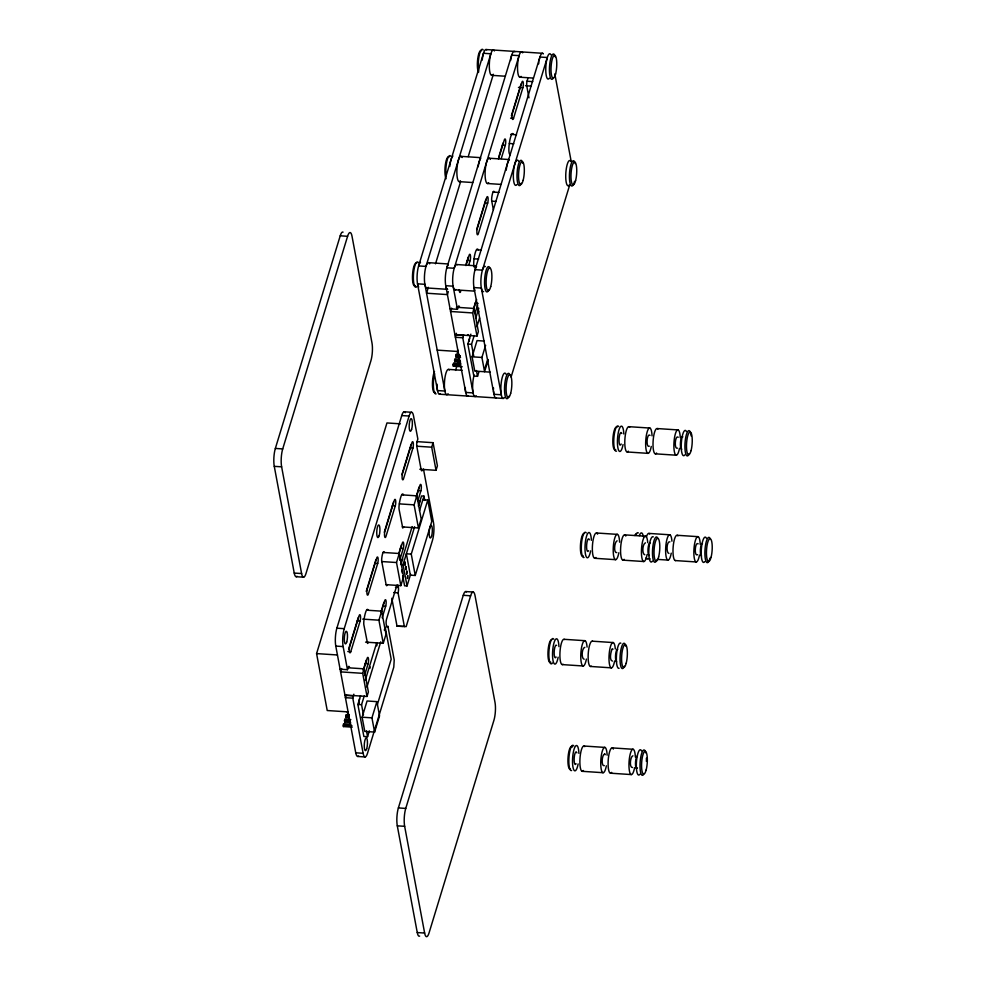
<?xml version="1.0" encoding="UTF-8"?>
<svg xmlns="http://www.w3.org/2000/svg" width="986" height="986" viewBox="0 0 986 986"><rect width="100%" height="100%" fill="white"/><g stroke="black" fill="none" stroke-linecap="round" stroke-linejoin="round"><path stroke-width="1.48" d="M478.235 249.778C475.831 244.873 472.22 264.063 474.365 267.255M513.46 134.343C510.908 128.772 506.755 152.892 510.132 154.79M297.057 576.268A12.682 3.106 -86.2 0 1 294.235 573.063L274.268 466.341A12.682 3.106 -86.2 0 1 275.353 448.433L340.232 235.802A12.682 3.106 -86.2 0 1 343.066 232.129M301.605 573.556L281.626 466.822A12.682 3.106 -86.2 0 1 282.711 448.926L347.59 236.295A12.682 3.106 -86.2 0 1 352.002 236.172L371.981 342.906A12.682 3.106 -86.2 0 1 370.896 360.802L306.017 573.433A12.682 3.106 -86.2 0 1 301.605 573.556L294.235 573.063M348.095 711.904L327.229 710.524L316.58 653.595L386.956 422.945L400.378 423.832M428.343 287.333L426.556 293.212L447.41 294.592L448.31 291.646M435.516 263.829L460.622 181.56M468.239 156.577L493.345 74.307M358.571 756.015A12.682 3.106 -86.2 0 1 355.749 752.811L335.782 646.089A12.682 3.106 -86.2 0 1 336.867 628.181L401.746 415.55A12.682 3.106 -86.2 0 1 405.32 412.715M340.108 669.211L347.466 669.704L343.14 646.569A12.682 3.106 -86.2 0 1 344.225 628.674L409.104 416.043A12.682 3.106 -86.2 0 1 413.528 415.919L417.854 439.053L417.164 441.297A3.808 0.937 -86.2 0 0 416.844 446.67L421.17 469.792A3.808 0.937 -86.2 0 0 422.489 469.755M341.637 668.496L340.601 671.873L362.7 673.339L367.026 696.461L344.927 695.007M451.613 308.113L450.577 311.49L472.664 312.944L476.99 336.078L454.903 334.611M348.637 649.059L358.312 617.347M366.225 591.403L375.912 559.691M384.269 532.292L393.5 502.022M401.857 474.636L411.1 444.366M466.082 264.162L468.288 256.952M476.645 229.565L485.876 199.295M498.633 157.489L503.033 143.069M511.389 115.682L521.076 83.97M465.971 265.591L469.077 255.374A3.808 0.937 -86.2 0 1 470.408 255.337A3.808 0.937 -86.2 0 1 470.075 260.711L468.744 265.086M498.485 159.017L504.277 140.049A3.808 0.937 -86.2 0 1 505.596 140.012A3.808 0.937 -86.2 0 1 505.276 145.386L501.27 158.512M350.757 651.734L360.112 621.106A3.808 0.937 -86.2 0 0 360.432 615.732A3.808 0.937 -86.2 0 0 359.114 615.769L349.759 646.397A3.808 0.937 -86.2 0 0 349.438 651.771A3.808 0.937 -86.2 0 0 350.757 651.734L347.811 651.536M377.7 563.437L368.357 594.077A3.808 0.937 -86.2 0 1 367.038 594.114A3.808 0.937 -86.2 0 1 367.359 588.741L376.701 558.101A3.808 0.937 -86.2 0 1 378.032 558.064A3.808 0.937 -86.2 0 1 377.7 563.437L374.754 563.24M395.3 505.781L385.957 536.409A3.808 0.937 -86.2 0 1 384.626 536.446A3.808 0.937 -86.2 0 1 384.959 531.072L394.301 500.444A3.808 0.937 -86.2 0 1 395.62 500.407A3.808 0.937 -86.2 0 1 395.3 505.781L392.354 505.584M412.9 448.112L403.545 478.752A3.808 0.937 -86.2 0 1 402.226 478.777A3.808 0.937 -86.2 0 1 402.547 473.416L411.901 442.776A3.808 0.937 -86.2 0 1 413.22 442.739A3.808 0.937 -86.2 0 1 412.9 448.112L409.954 447.915M487.676 203.054L478.333 233.682A3.808 0.937 -86.2 0 1 477.002 233.719A3.808 0.937 -86.2 0 1 477.335 228.345L486.677 197.718A3.808 0.937 -86.2 0 1 487.996 197.681A3.808 0.937 -86.2 0 1 487.676 203.054L484.73 202.857M513.521 118.357L522.863 87.729A3.808 0.937 -86.2 0 0 523.196 82.356A3.808 0.937 -86.2 0 0 521.865 82.393L512.523 113.02A3.808 0.937 -86.2 0 0 512.19 118.394A3.808 0.937 -86.2 0 0 513.521 118.357L510.575 118.16M347.466 669.704L348.157 667.448A3.808 0.937 -86.2 0 1 349.475 667.411M450.072 308.815L457.442 309.308L458.133 307.053A3.808 0.937 -86.2 0 1 459.451 307.016M527.818 78.658L527.14 80.914A3.808 0.937 -86.2 0 0 526.807 86.275L528.977 97.836M368.259 610.161C366.225 605.589 363.156 621.081 363.834 624.68L367.531 643.451L368.517 642.33M403.484 494.738C401.45 490.165 398.369 505.658 399.059 509.257L402.756 528.028L403.742 526.906M346.32 694.625A3.808 0.937 -86.2 0 1 346.123 695.413L345.433 697.669L352.791 698.162L363.119 753.304A12.682 3.106 -86.2 0 0 367.531 753.181L393.784 667.14L394.215 659.979L387.892 626.184A3.808 0.937 -86.2 0 1 386.574 626.221L386.241 624.434A3.808 0.937 -86.2 0 1 386.561 619.072L396.729 585.733A3.808 0.937 -86.2 0 1 396.964 585.129M456.432 333.317A3.808 0.937 -86.2 0 1 456.087 335.03L455.409 337.286L462.767 337.767L473.083 392.909L465.725 392.428L445.746 285.693L453.116 286.186L457.442 309.308M352.224 727.163L343.399 726.571L343.572 723.712L350.93 724.192M350.659 722.455L344.767 722.072L344.496 720.643L344.94 719.201L350.831 719.595M349.093 717.759L346.148 717.562L345.876 716.144L346.32 714.702L349.266 714.899M462.2 366.767L453.363 366.188L453.535 363.316L460.906 363.809M460.635 362.072L454.743 361.677L454.916 358.818L459.328 359.101M460.536 357.462L456.111 357.166L456.284 354.307L459.229 354.504M457.664 349.808L457.492 352.668L457.923 351.226M343.399 726.571L343.831 725.129M344.767 722.072L344.94 719.201M346.148 717.562L346.32 714.702M453.363 366.188L453.535 363.316M454.743 361.677L455.175 360.235M456.111 357.166L456.284 354.307M352.791 698.162L353.481 695.906A3.808 0.937 -86.2 0 0 353.826 694.193M462.767 337.767L463.457 335.511A3.808 0.937 -86.2 0 0 463.654 334.722M363.218 670.135L366.299 660.041M381.262 611.024L383.899 602.372M398.849 553.368L401.487 544.716M416.449 495.699L419.087 487.047M473.637 308.298L475.388 302.529M363.538 670.123L367.1 658.463A3.808 0.937 -86.2 0 1 368.419 658.426A3.808 0.937 -86.2 0 1 368.098 663.8L364.537 675.459M381.138 612.466L384.7 600.794A3.808 0.937 -86.2 0 1 386.019 600.757A3.808 0.937 -86.2 0 1 385.699 606.131L382.137 617.803M398.726 554.798L402.288 543.138A3.808 0.937 -86.2 0 1 403.619 543.101A3.808 0.937 -86.2 0 1 403.286 548.475L399.724 560.134M416.326 497.141L419.888 485.469A3.808 0.937 -86.2 0 1 421.207 485.432A3.808 0.937 -86.2 0 1 420.886 490.806L417.768 501.024M473.514 309.74L476.62 299.522M362.7 673.339L364.068 668.841L347.873 667.768M365.572 642.132L383.246 643.303L378.92 620.182L381.668 611.172L366.94 610.198M384.54 552.542C382.95 548.426 381.101 559.777 381.779 561.552L386.118 584.673L400.834 585.647L396.508 562.525L399.256 553.516L383.061 552.443M402.239 526.906L418.434 527.978L414.108 504.857L416.856 495.847L402.128 494.873M419.826 469.25L436.034 470.322L431.708 447.2L433.076 442.689L416.881 441.617M472.664 312.944L474.044 308.445L456.37 307.275M455.544 370.391L458.219 361.603M459.119 358.67L460.018 355.736M474.956 313.61L477.618 304.859M369.331 730.872L367.556 736.727L363.871 736.48L357.881 704.46L360.556 695.685M365.301 680.13L376.738 642.65M412.16 526.573L400.599 564.448L403.052 564.608L407.045 585.955L404.593 585.795L402.732 575.836M418.384 506.175L421.503 495.97L423.955 496.131L424.744 500.407M478.863 371.944L477.52 376.332L473.847 376.085L467.845 344.065L470.877 334.155M475.708 318.305L478.789 308.211M369.849 668.397L370.292 666.955M376.714 645.867L377.157 644.425M478.444 312.513L478.888 311.071M403.052 564.608L414.613 526.734M419.506 510.711L423.955 496.131M363.464 714.887L361.554 704.707L364.241 695.931M366.915 687.156L380.744 641.837M384.306 630.14L385.206 627.219L391.195 659.24L377.367 704.559M473.711 355.958L471.53 344.311L474.204 335.536M476.879 326.773L479.566 317.997M367.026 696.461L368.394 691.962L364.068 668.841M383.246 643.303L385.994 634.294L381.668 611.172M400.834 585.647L403.594 576.637L399.256 553.516M418.434 527.978L421.182 518.969L416.856 495.847M436.034 470.322L437.402 465.811L433.076 442.689M476.99 336.078L478.37 331.567L474.044 308.445M411.261 554.12L406.355 553.799L410.349 575.146L415.254 575.467L411.261 554.12L427.764 500.062L422.846 499.742M362.121 717.204L367.075 700.984L376.886 701.638L379.548 715.861L374.606 732.08L364.783 731.427L362.121 717.204L371.944 717.857L374.606 732.08M490.252 372.153L474.759 371.044L472.097 356.809L477.039 340.589L484.052 341.057M407.045 585.955L410.607 574.296M415.254 575.467L431.757 521.409L427.764 500.062M371.944 717.857L376.886 701.638M488.292 359.533L484.582 371.685L481.92 357.462L485.63 345.297M484.619 369.467L487.294 360.716M511.093 377.071L569.711 184.961M419.666 936.096A12.682 3.106 -86.2 0 1 417.263 932.559L397.296 825.837A12.682 3.106 -86.2 0 1 398.381 807.928L463.26 595.298A12.682 3.106 -86.2 0 1 466.477 591.945M424.633 933.052L404.654 826.317A12.682 3.106 -86.2 0 1 405.739 808.421L470.63 595.79A12.682 3.106 -86.2 0 1 475.042 595.667L495.009 702.402A12.682 3.106 -86.2 0 1 493.924 720.298L429.046 932.929A12.682 3.106 -86.2 0 1 424.633 933.052L417.263 932.559M387.461 584.538L386.722 585.77L386.118 584.673M697.558 554.637C694.107 557.226 694.822 541.524 698.174 543.791M677.456 448.149C673.98 449.776 675.04 434.666 678.245 437.217M616.792 552.591C613.563 553.553 614.192 542.053 617.1 540.809M604.763 753.994C601.657 754.5 601.14 766.911 604.319 765.641M632.556 767.502C629.29 768.254 629.955 756.854 632.901 755.769M649.306 446.153C645.744 448.297 646.791 432.595 650.02 435.344M668.927 553.454C665.981 552.986 666.696 540.661 669.901 541.856M612.133 649.133L613.058 649.182M612.121 649.145C610.667 652.054 609.126 660.361 612.38 661.101M644.819 554.785C641.849 554.342 642.404 543.754 645.46 542.818M584.156 659.227C581.173 658.919 581.752 647.925 584.834 647.321M391.799 598.243L397.025 626.159L403.212 626.406M397.025 626.159L406.158 626.603L432.41 540.55A12.682 3.106 -86.2 0 0 433.495 522.654L423.462 469.003M485.925 49.522L493.283 50.015M493.53 50.039L521.508 51.876M521.754 51.913L542.608 53.293M491.706 75.33L505.115 76.218M519.93 77.204L533.34 78.091M526.844 81.222L532.736 81.616M525.476 85.733L531.368 86.127M518.451 87.434L522.863 87.729M510.625 134.379L516.516 134.774M509.355 143.488L513.768 143.783M502.33 145.188L505.276 145.386M461.078 156.355L480.453 157.637M489.315 158.228L508.677 159.51M459.266 181.646L472.676 182.533M487.491 183.519L500.9 184.407M493.037 192.048L498.928 192.443M494.504 192.147C492.914 188.043 491.077 199.382 491.755 201.156L496.18 201.452M340.232 235.802L347.59 236.295M476.916 249.803L481.328 250.099M474.155 258.813L478.58 259.108M467.13 260.514L470.075 260.711M448.014 263.952L428.639 262.67A12.682 3.106 -86.2 0 0 424.461 276.363A12.682 3.106 -86.2 0 0 427.604 287.604M456.863 264.544L476.238 265.826M426.827 287.961L447.681 289.342M455.051 289.835L474.426 291.116M475.129 303.207L478.074 303.405M456.087 335.03L463.457 335.511M467.845 344.065L471.53 344.311M437.205 350.129L458.071 351.509M455.852 355.749L460.265 356.045M472.097 356.809L481.92 357.462M454.472 360.26L460.363 360.642M453.104 364.758L460.462 365.251M448.618 369.405L462.027 370.292M439.485 394.203L503.291 398.43M404.174 411.791L411.544 412.271M628.994 426.679L649.86 428.06M657.231 428.553L678.085 429.933M401.746 415.55L409.104 416.043M627.182 451.97L648.048 453.35M655.407 453.831L676.273 455.212M416.979 446.227L431.708 447.2M275.353 448.433L282.711 448.926M274.268 466.341L281.626 466.822M417.941 490.609L420.886 490.806M399.379 503.883L414.108 504.857M648.973 533.414L669.839 534.794M677.209 535.287L698.063 536.667M596.555 532.995L617.421 534.375M624.779 534.868L645.645 536.248M647.161 558.705L650.144 558.902M657.588 559.395L668.015 560.085M675.385 560.578L696.252 561.958M594.743 558.286L615.597 559.666M622.967 560.147L643.833 561.527M400.341 548.278L403.286 548.475M381.779 561.552L396.508 562.525M296.219 576.711L303.577 577.204M465.688 591.538L473.058 592.019M395.448 587.286L398.393 587.471A3.808 0.937 -86.2 0 1 398.061 592.845L404.396 626.64M463.26 595.298L470.63 595.79M393.648 592.549L398.061 592.845M382.753 605.934L385.699 606.131M362.712 619.109L378.92 620.182M357.166 620.909L360.112 621.106M564.115 639.31L584.981 640.69M592.34 641.183L613.206 642.564M336.867 628.181L344.225 628.674M335.782 646.089L343.14 646.569M562.291 664.601L583.157 665.981M590.528 666.462L611.382 667.842M316.58 653.595L337.446 654.975M365.153 663.603L368.098 663.8M346.123 695.413L353.481 695.906M357.881 704.46L361.554 704.707M345.876 716.144L348.822 716.341M344.496 720.643L350.387 721.037M343.128 725.154L351.965 725.733M584.094 746.032L604.948 747.413M612.318 747.906L633.185 749.286M355.749 752.811L363.119 753.304M357.733 756.459L365.103 756.952M582.27 771.323L603.136 772.704M610.494 773.197L631.36 774.577M398.381 807.928L405.739 808.421M397.296 825.837L404.654 826.317M604.628 753.846L605.108 754.709M554.81 73.938L571.128 161.125M491.755 201.156L493.382 209.821M476.435 370.514L477.52 376.332M401.672 570.142L402.202 572.989M398.393 587.471L398.061 585.696A3.808 0.937 -86.2 0 0 397.9 585.105M366.459 730.897L367.556 736.727M347.257 711.633L347.516 713.063M510.612 60.479A12.682 3.106 -86.2 0 1 514.926 51.802M447.311 289.231A12.682 3.106 -86.2 0 1 445.327 277.744A12.682 3.106 -86.2 0 1 448.334 264.581M468.116 395.953A12.682 3.106 -86.2 0 1 465.269 387.51M521.113 76.39A12.682 3.106 -86.2 0 1 517.638 64.373A12.682 3.106 -86.2 0 1 522.654 52.813M455.828 289.477A12.682 3.106 -86.2 0 1 452.734 277.448A12.682 3.106 -86.2 0 1 457.233 264.753M476.201 395.743A12.682 3.106 -86.2 0 1 472.799 390.801A12.682 3.106 -86.2 0 1 474.167 375M460.733 291.351A3.808 0.937 -86.2 0 1 459.266 289.687M468.486 334.648A3.808 0.937 -86.2 0 1 467.561 334.673M469.114 341.181A3.808 0.937 -86.2 0 1 469.558 338.481M440.311 393.747A12.682 3.106 -86.2 0 1 437.032 384.146M418.73 287.062A12.682 3.106 -86.2 0 1 417.189 274.318A12.682 3.106 -86.2 0 1 420.504 262.35M448.1 393.697A12.682 3.106 -86.2 0 1 444.464 382.556A12.682 3.106 -86.2 0 1 449.333 370.009M429.354 263.274A12.682 3.106 -86.2 0 1 429.674 263.854M482.203 60.134A12.682 3.106 -86.2 0 1 486.702 49.941M492.877 74.517A12.682 3.106 -86.2 0 1 489.413 62.512A12.682 3.106 -86.2 0 1 494.417 50.952M496.34 397.826A12.682 3.106 -86.2 0 1 493.555 390.826M493.493 389.384A12.682 3.106 -86.2 0 1 493.493 387.88M474.845 290.315A12.682 3.106 -86.2 0 1 473.637 278.052A12.682 3.106 -86.2 0 1 476.558 266.454M504.425 397.617A12.682 3.106 -86.2 0 1 500.974 385.366A12.682 3.106 -86.2 0 1 506.065 374.236M483.608 291.634A12.682 3.106 -86.2 0 1 480.995 278.631A12.682 3.106 -86.2 0 1 485.371 266.553M539.059 60.885A12.682 3.106 -86.2 0 1 543.323 53.897M538.664 63.868A12.682 3.106 -86.2 0 1 538.837 62.352M549.338 78.251A12.682 3.106 -86.2 0 1 545.887 66A12.682 3.106 -86.2 0 1 550.977 54.871M478.173 166.794A12.682 3.106 -86.2 0 1 480.774 158.265M460.437 180.832A12.682 3.106 -86.2 0 1 456.999 168.483A12.682 3.106 -86.2 0 1 462.114 157.538M506.225 170.184A12.682 3.106 -86.2 0 1 509.392 159.769M488.662 182.706A12.682 3.106 -86.2 0 1 485.223 170.356A12.682 3.106 -86.2 0 1 490.338 159.399M553.023 78.498A12.682 3.106 -86.2 0 1 549.707 64.595A12.682 3.106 -86.2 0 1 555.241 56.855M508.924 396.298A12.682 3.106 -86.2 0 1 504.561 387.264A12.682 3.106 -86.2 0 1 509.75 374.483M574.542 181.412A12.682 3.106 -86.2 0 1 570.044 183.174A12.682 3.106 -86.2 0 1 570.721 165.352A12.682 3.106 -86.2 0 1 575.208 163.59M569.304 184.986A12.682 3.106 -86.2 0 1 565.853 172.735A12.682 3.106 -86.2 0 1 570.943 161.605M488.945 289.564A12.682 3.106 -86.2 0 1 484.594 280.529A12.682 3.106 -86.2 0 1 489.771 267.748M521.384 183.248A12.682 3.106 -86.2 0 1 517.33 181.214A12.682 3.106 -86.2 0 1 518.537 164.12A12.682 3.106 -86.2 0 1 522.802 163.171M516.898 184.567A12.682 3.106 -86.2 0 1 513.447 172.316A12.682 3.106 -86.2 0 1 518.537 161.186M478.555 72.446A11.413 2.798 -86.2 0 1 477.754 58.642A11.413 2.798 -86.2 0 1 481.476 50.68M478.777 71.226A12.682 3.106 -86.2 0 1 479.184 55.512A12.682 3.106 -86.2 0 1 483.189 49.916M415.34 285.57A11.413 2.798 -86.2 0 1 412.542 274.737A11.413 2.798 -86.2 0 1 416.597 263.311M416.955 286.421A12.682 3.106 -86.2 0 1 413.454 274.847A12.682 3.106 -86.2 0 1 418.31 262.547M435.307 392.292A11.413 2.798 -86.2 0 1 432.472 385.563A11.413 2.798 -86.2 0 1 434.493 371.488M436.132 393.882A12.682 3.106 -86.2 0 1 433.47 387.535A12.682 3.106 -86.2 0 1 434.579 373.583M446.116 178.762A11.413 2.798 -86.2 0 1 445.315 164.958A11.413 2.798 -86.2 0 1 449.037 156.996M446.14 176.408A12.682 3.106 -86.2 0 1 446.892 161.174A12.682 3.106 -86.2 0 1 450.75 156.232M449.764 166.449A12.682 3.106 -86.2 0 1 452.155 156.959M452.549 156.404A12.682 3.106 -86.2 0 1 452.944 156.034M419.333 505.239A3.808 0.937 -86.2 0 1 420.517 500.432M401.487 562.821A3.808 0.937 -86.2 0 1 402.892 559.111M359.15 703.462A3.808 0.937 -86.2 0 1 359.582 698.877M586.399 659.067A12.682 3.106 -86.2 0 1 581.432 663.27A12.682 3.106 -86.2 0 1 582.541 643.71A12.682 3.106 -86.2 0 1 587.077 647.087M563.08 664.244A12.682 3.106 -86.2 0 1 559.974 652.214A12.682 3.106 -86.2 0 1 564.485 639.52M614.623 660.928A12.682 3.106 -86.2 0 1 609.656 665.143A12.682 3.106 -86.2 0 1 610.765 645.583A12.682 3.106 -86.2 0 1 615.301 648.961M591.304 666.117A12.682 3.106 -86.2 0 1 588.211 654.088A12.682 3.106 -86.2 0 1 592.709 641.381M618.838 552.752A12.682 3.106 -86.2 0 1 613.797 556.634A12.682 3.106 -86.2 0 1 615.227 536.754A12.682 3.106 -86.2 0 1 619.602 542.177M595.914 557.472A12.682 3.106 -86.2 0 1 592.475 545.122A12.682 3.106 -86.2 0 1 597.59 534.165M647.062 554.613A12.682 3.106 -86.2 0 1 642.096 558.828A12.682 3.106 -86.2 0 1 643.205 539.268A12.682 3.106 -86.2 0 1 647.74 542.645M624.138 559.333A12.682 3.106 -86.2 0 1 620.699 546.983A12.682 3.106 -86.2 0 1 625.814 536.039M606.365 765.789A12.682 3.106 -86.2 0 1 601.324 769.672A12.682 3.106 -86.2 0 1 602.754 749.804A12.682 3.106 -86.2 0 1 607.13 755.214M583.453 770.51A12.682 3.106 -86.2 0 1 579.953 758.949A12.682 3.106 -86.2 0 1 584.809 746.636M634.59 767.663A12.682 3.106 -86.2 0 1 629.549 771.545A12.682 3.106 -86.2 0 1 630.978 751.665A12.682 3.106 -86.2 0 1 635.354 757.088M611.677 772.383A12.682 3.106 -86.2 0 1 608.226 760.033A12.682 3.106 -86.2 0 1 613.354 749.077M651.278 446.436A12.682 3.106 -86.2 0 1 646.237 450.319A12.682 3.106 -86.2 0 1 647.666 430.438A12.682 3.106 -86.2 0 1 652.042 435.861M628.353 451.157A12.682 3.106 -86.2 0 1 624.865 439.583A12.682 3.106 -86.2 0 1 629.709 427.283M679.502 448.297A12.682 3.106 -86.2 0 1 674.461 452.18A12.682 3.106 -86.2 0 1 675.891 432.312A12.682 3.106 -86.2 0 1 680.266 437.722M656.59 453.018A12.682 3.106 -86.2 0 1 653.089 441.457A12.682 3.106 -86.2 0 1 657.945 429.144M671.256 553.171A12.682 3.106 -86.2 0 1 666.289 557.386A12.682 3.106 -86.2 0 1 667.399 537.826A12.682 3.106 -86.2 0 1 671.934 541.191M646.311 537.148A12.682 3.106 -86.2 0 1 649.688 534.018M647.543 558.631A12.682 3.106 -86.2 0 1 646.089 557.817M699.481 555.044A12.682 3.106 -86.2 0 1 694.44 558.926A12.682 3.106 -86.2 0 1 695.87 539.046A12.682 3.106 -86.2 0 1 700.245 544.469M675.767 560.492A12.682 3.106 -86.2 0 1 673.179 546.638A12.682 3.106 -86.2 0 1 677.924 535.891M689.3 453.572A12.682 3.106 -86.2 0 1 685.134 450.664A12.682 3.106 -86.2 0 1 686.946 433.002A12.682 3.106 -86.2 0 1 691.124 435.911M684.814 454.891A12.682 3.106 -86.2 0 1 681.363 442.64A12.682 3.106 -86.2 0 1 686.453 431.511M643.587 774.491A12.682 3.106 -86.2 0 1 640.271 760.588A12.682 3.106 -86.2 0 1 645.805 752.848M646.409 758.172A12.682 3.106 -86.2 0 1 646.397 761.402M639.902 774.244A12.682 3.106 -86.2 0 1 636.451 761.993A12.682 3.106 -86.2 0 1 641.541 750.864M704.78 561.613A12.682 3.106 -86.2 0 1 701.329 549.362A12.682 3.106 -86.2 0 1 706.42 538.233M710.019 558.039A12.682 3.106 -86.2 0 1 705.693 560.467A12.682 3.106 -86.2 0 1 705.766 543.816A12.682 3.106 -86.2 0 1 710.105 538.479M624.421 666.203A12.682 3.106 -86.2 0 1 620.367 664.17A12.682 3.106 -86.2 0 1 621.562 647.075A12.682 3.106 -86.2 0 1 625.827 646.126M619.085 668.274A12.682 3.106 -86.2 0 1 616.472 655.271A12.682 3.106 -86.2 0 1 620.847 643.18M652.375 561.207A12.682 3.106 -86.2 0 1 648.825 550.607A12.682 3.106 -86.2 0 1 653.287 536.865M656.861 559.888A12.682 3.106 -86.2 0 1 652.51 550.854A12.682 3.106 -86.2 0 1 657.687 538.073M615.695 449.567A11.413 2.798 -86.2 0 1 612.898 438.745A11.413 2.798 -86.2 0 1 616.953 427.32M616.521 451.157A12.682 3.106 -86.2 0 1 613.933 437.291A12.682 3.106 -86.2 0 1 618.666 426.544M623.053 444.563A12.682 3.106 -86.2 0 1 618.012 448.445A12.682 3.106 -86.2 0 1 619.442 428.577A12.682 3.106 -86.2 0 1 623.818 433.988M621.192 444.008A6.335 1.553 -86.2 0 1 619.22 443.084A6.335 1.553 -86.2 0 1 619.689 434.764A6.335 1.553 -86.2 0 1 621.796 433.483M681.782 449.16A6.335 1.553 -86.2 0 1 680.488 442.246A6.335 1.553 -86.2 0 1 682.854 436.872M550.804 662.198A11.413 2.798 -86.2 0 1 547.982 652.079A11.413 2.798 -86.2 0 1 551.741 639.766M552.431 663.048A12.682 3.106 -86.2 0 1 548.931 651.487A12.682 3.106 -86.2 0 1 553.787 639.174M558.162 657.194A12.682 3.106 -86.2 0 1 553.121 661.076A12.682 3.106 -86.2 0 1 554.551 641.208A12.682 3.106 -86.2 0 1 558.926 646.619M556.129 657.046A6.335 1.553 -86.2 0 1 554.169 651.98A6.335 1.553 -86.2 0 1 556.609 645.448M616.706 661.828A6.335 1.553 -86.2 0 1 615.597 654.877A6.335 1.553 -86.2 0 1 617.791 649.306M570.426 769.166A11.413 2.798 -86.2 0 1 568.096 756.706A11.413 2.798 -86.2 0 1 572.361 747.031M571.609 770.51A12.682 3.106 -86.2 0 1 569.021 756.656A12.682 3.106 -86.2 0 1 573.753 745.909M578.141 763.928A12.682 3.106 -86.2 0 1 573.1 767.798A12.682 3.106 -86.2 0 1 574.53 747.93A12.682 3.106 -86.2 0 1 578.905 753.353M576.095 763.768A6.335 1.553 -86.2 0 1 574.185 757.926A6.335 1.553 -86.2 0 1 576.884 752.836M637.461 767.835A6.335 1.553 -86.2 0 1 635.477 763.916A6.335 1.553 -86.2 0 1 637.4 755.929M583.256 555.882A11.413 2.798 -86.2 0 1 580.434 545.763A11.413 2.798 -86.2 0 1 584.18 533.451M584.082 557.472A12.682 3.106 -86.2 0 1 581.493 543.606A12.682 3.106 -86.2 0 1 586.226 532.859M590.614 550.878A12.682 3.106 -86.2 0 1 585.573 554.761A12.682 3.106 -86.2 0 1 587.003 534.893A12.682 3.106 -86.2 0 1 591.366 540.303M588.568 550.73A6.335 1.553 -86.2 0 1 586.645 544.888A6.335 1.553 -86.2 0 1 589.357 539.798M649.343 555.475A6.335 1.553 -86.2 0 1 648.012 548.943A6.335 1.553 -86.2 0 1 650.242 542.99M634.848 535.497A11.413 2.798 -86.2 0 1 636.599 533.87M635.613 535.386A12.682 3.106 -86.2 0 1 638.299 532.896M639.298 535.632A12.682 3.106 -86.2 0 1 643.414 536.828M701.564 555.944A6.335 1.553 -86.2 0 1 700.43 549.375A6.335 1.553 -86.2 0 1 702.476 543.323M483.497 53.293L418.606 265.924L425.977 266.405L490.855 53.774L483.497 53.293M511.722 55.154L446.831 267.785L454.201 268.278L519.08 55.647L511.722 55.154M539.946 57.028L475.067 269.659L482.425 270.152L547.304 57.521L539.946 57.028M405.184 562.23L405.012 565.101L405.184 562.23M406.01 566.679L405.838 569.538L406.01 566.679M406.848 571.128L406.676 573.988L406.848 571.128M407.686 575.577L407.501 578.437L407.686 575.577M424.892 284.313L417.522 283.832L437.501 390.555L444.859 391.048L424.892 284.313M481.341 288.048L473.97 287.567L493.949 394.289L501.319 394.782L481.341 288.048M555.599 73.95A11.401 2.798 -86.2 0 0 555.032 55.499A11.401 2.798 -86.2 0 0 551.014 70.745A11.401 2.798 -86.2 0 0 555.599 73.95M510.686 393.303A11.401 2.798 -86.2 0 0 510.119 374.865A11.401 2.798 -86.2 0 0 506.101 390.111A11.401 2.798 -86.2 0 0 510.686 393.303M575.577 180.672A11.401 2.798 -86.2 0 0 575.011 162.234A11.401 2.798 -86.2 0 0 570.98 177.48A11.401 2.798 -86.2 0 0 575.577 180.672M490.72 286.581A11.401 2.798 -86.2 0 0 490.153 268.13A11.401 2.798 -86.2 0 0 486.123 283.376A11.401 2.798 -86.2 0 0 490.72 286.581M523.159 180.265A11.401 2.798 -86.2 0 0 522.592 161.815A11.401 2.798 -86.2 0 0 518.562 177.061A11.401 2.798 -86.2 0 0 523.159 180.265M411.606 429.378A6.347 1.553 -86.2 0 0 411.544 418.803A6.347 1.553 -86.2 0 0 409.165 426.605A6.347 1.553 -86.2 0 0 411.606 429.378M431.585 536.113A6.347 1.553 -86.2 0 0 431.523 525.538A6.347 1.553 -86.2 0 0 429.144 533.34A6.347 1.553 -86.2 0 0 431.585 536.113M379.166 535.694A6.347 1.553 -86.2 0 0 379.105 525.119A6.347 1.553 -86.2 0 0 376.726 532.921A6.347 1.553 -86.2 0 0 379.166 535.694M346.727 642.009A6.347 1.553 -86.2 0 0 346.665 631.434A6.347 1.553 -86.2 0 0 344.287 639.236A6.347 1.553 -86.2 0 0 346.727 642.009M366.693 748.744A6.347 1.553 -86.2 0 0 366.644 738.169A6.347 1.553 -86.2 0 0 364.253 745.971A6.347 1.553 -86.2 0 0 366.693 748.744M691.075 450.577A11.401 2.798 -86.2 0 0 690.508 432.139A11.401 2.798 -86.2 0 0 686.49 447.385A11.401 2.798 -86.2 0 0 691.075 450.577M646.163 769.943A11.401 2.798 -86.2 0 0 645.596 751.492A11.401 2.798 -86.2 0 0 641.578 766.738A11.401 2.798 -86.2 0 0 646.163 769.943M711.054 557.312A11.401 2.798 -86.2 0 0 710.487 538.861A11.401 2.798 -86.2 0 0 706.457 554.107A11.401 2.798 -86.2 0 0 711.054 557.312M626.196 663.208A11.401 2.798 -86.2 0 0 625.629 644.77A11.401 2.798 -86.2 0 0 621.599 660.016A11.401 2.798 -86.2 0 0 626.196 663.208M658.636 556.893A11.401 2.798 -86.2 0 0 658.069 538.455A11.401 2.798 -86.2 0 0 654.038 553.701A11.401 2.798 -86.2 0 0 658.636 556.893"/></g></svg>
